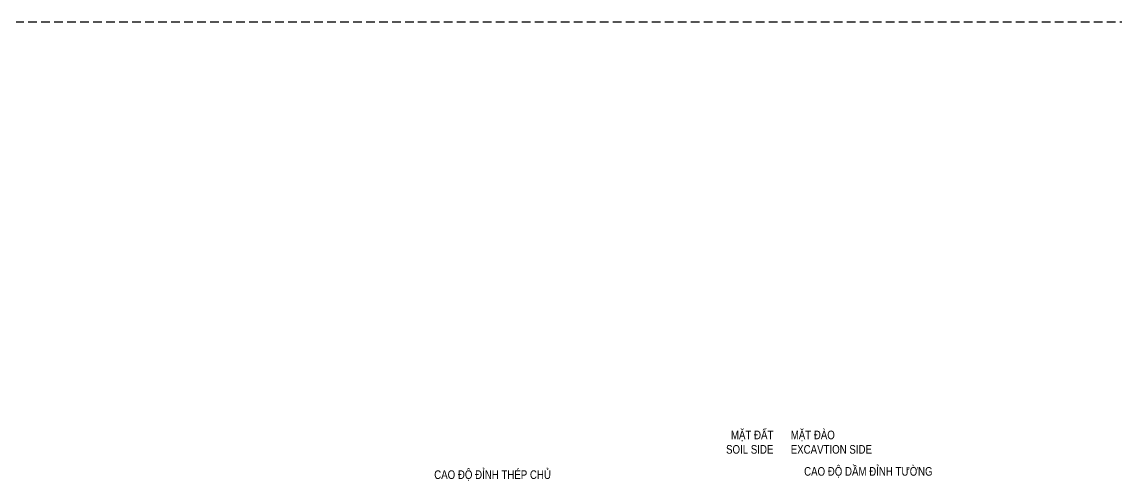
# Model space of a CAD drawing. Header units: millimetres. Extents: x 2611025 to 4139346, y -89870 to 101087.
# Drawn here: x 3475184 to 3513078, y 1896 to 17806 of the extents above; entities that cross this region are included whole.
import ezdxf
from ezdxf.enums import TextEntityAlignment as Align

# ---------------------------------------------------------------- set-up
doc = ezdxf.new("R2010")
doc.units = ezdxf.units.MM
doc.header["$LTSCALE"] = 1200
doc.linetypes.add('HIDDEN', pattern=[0.375, 0.25, -0.125])
for name, color, linetype, lineweight in [('LEADER', 8, 'Continuous', 9), ('TCHI', 4, 'HIDDEN', 30), ('TEXTVN', 2, 'Continuous', 20)]:
    doc.layers.add(name, color=color, linetype=linetype, lineweight=lineweight)
doc.styles.add('DB_Arial', font='arial.ttf', dxfattribs={"width": 0.8})

msp = doc.modelspace()

# ---------------------------------------------------------------- linework, layer by layer
at = {"layer": 'LEADER', "lineweight": 20}
for points in [[(3498709.2, 2645.6, 0, 150, 0), (3499209.2, 2645.6, 0, 0, 0), (3501209.2, 2645.6, 0, 0, 0)], [(3504309.2, 2645.6, 0, 150, 0), (3503809.2, 2645.6, 0, 0, 0), (3501809.2, 2645.6, 0, 0, 0)]]:
    msp.add_lwpolyline(points, format="xyseb", dxfattribs=at)
at = {"layer": 'TCHI'}
msp.add_lwpolyline([(3456051.5, 17806.3), (3677598.4, 17806.3), (3677598.4, -78017.7), (3456051.5, -78017.7)], close=True, dxfattribs=at)

# ---------------------------------------------------------------- texts
at = {"layer": 'TEXTVN', "style": 'DB_Arial', "width": 0.8}
for s, p in [('MẶT ĐẤT', (3501209.2, 3345.6)), ('SOIL SIDE', (3501209.2, 2845.6))]:
    msp.add_text(s, height=300, dxfattribs=at).set_placement(p, align=Align.RIGHT)
for s, p in [('MẶT ĐÀO', (3501809.2, 3345.6)), ('EXCAVTION SIDE', (3501809.2, 2845.6)), ('CAO ĐỘ ĐỈNH THÉP CHỦ', (3489463, 1970)), ('CAO ĐỘ DẦM ĐỈNH TƯỜNG', (3502272.9, 2082.8))]:
    msp.add_text(s, height=300, dxfattribs=at).set_placement(p)

doc.saveas('drawing.dxf')
